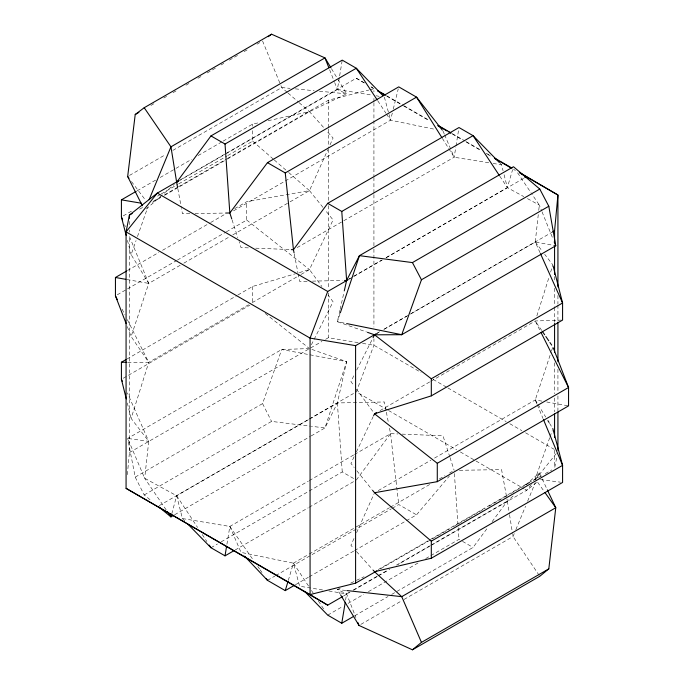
<?xml version="1.0" encoding="UTF-8"?>
<svg xmlns="http://www.w3.org/2000/svg" width="684" height="684" viewBox="0 0 684 684"><rect width="100%" height="100%" fill="white"/><g stroke="black" fill="none" stroke-linecap="round" stroke-linejoin="round"><path stroke-width="0.51" stroke-dasharray="3.42 2.56" d="M127.352 474.679L129.421 452.586L129.421 236.373M540.027 252.661L535.256 242.016L538.274 214.596M538.744 210.373L539.325 205.106L531.69 193.76M297.138 247.582L454.167 157.226L455.835 146.992M455.997 145.966L458.665 129.584M226.917 544.293L229.833 526.449L308.347 481.117M225.617 154.02L337.383 89.493L339.469 76.907M339.64 75.864L342.248 60.132M345.582 600.167L346.617 593.874L349.387 592.276M554.775 467.3L556.947 456.425M339.914 310.339L337.374 321.694L366.496 331.971M340.145 309.313L344.078 291.76M311.143 435.939L324.977 427.953L337.383 402.953L346.626 361.665L309.467 348.558L281.714 349.507L127.677 438.435L135.218 477.124L144.213 494.942L151.506 500.927M285.254 180.986L390.555 120.187L392.291 113.125M393.283 109.081L398.25 88.886M171.761 513.864L176.66 495.746L308.749 419.489M386.34 257.475L507.34 187.613L512.598 169.709M288.289 580.451L293.445 563.171L308.219 554.639M166.169 509.862L144.675 478.261L148.744 441.351L131.123 418.411L148.744 362.383L248.506 304.79M536.854 315.888L549.03 277.174M550.629 272.078L552.877 264.947L544.695 254.303M127.72 362.272L148.744 362.383L131.123 336.528L148.744 283.415L129.054 235.518M536.889 403.851L535.256 399.943L551.21 351.841M551.543 350.841L552.877 346.831M340.051 313.691L337.374 321.694L346.72 323.583M180.148 265.289L148.744 283.415L131.123 254.645L136.056 240.588M137.467 236.578L147.693 207.466M549.705 437.751L535.256 478.911L429.954 539.702M550.056 436.751L552.168 430.723M135.218 477.124L262.562 403.603L281.714 349.507L346.626 361.665L324.977 427.953L311.365 426.286M514.24 533.588L513.026 536.521L402.346 600.424M515.856 529.673L525.568 506.194M527.595 501.295L535.281 482.707M537.299 477.817L539.325 472.918L546.875 488.915M290.076 201.823L309.467 190.622L327.833 149.736M330.013 144.863L333.074 138.048L326.832 131.063M353.987 538.496L350.926 545.31L353.696 548.414M356.603 532.656L374.088 493.711M301.157 274.387L309.467 269.59L333.074 219.932L325.208 210.168M354.098 456.741L350.926 463.427L354.201 467.497M356.373 451.97L373.165 416.642M311.4 344.736L333.074 301.815L328.106 295.035M353.816 375.824L350.926 381.544L354.03 385.785M356.706 370.095L372.6 338.623M356.304 480.048L390.555 433.656L389.358 427.517M391.701 594.422L473.054 547.457L487.658 527.706M492.104 521.687L507.34 501.081L514.539 494.746M531.348 484.486L526.689 490.266L398.054 564.531M535.333 479.535L556.605 453.133M406.364 520.695L416.53 514.821L449.379 476.038M146.273 209.039L174.258 184.398M525.731 484.888L539.325 472.918L535.256 478.911L537.06 481.451M536.53 482.511L526.689 490.266L524.85 489.197M150.899 105.456L154.593 103.327M163.818 97.992L166.588 96.401M173.052 92.665L177.66 90.006M185.971 85.209L189.665 83.08M197.967 78.284L201.66 76.155M207.192 72.957L215.503 68.161M221.035 64.963L223.805 63.364M229.345 60.166L237.647 55.37M244.111 51.642L247.796 49.513M257.03 44.186L259.792 42.588M129.524 175.412L165.494 154.644M172.872 150.386L281.714 87.552L290.084 88.364M137.133 190.785L155.619 180.114M160.244 177.447L175.036 168.905M175.959 168.367L191.674 159.295M198.146 155.559L222.18 141.682M223.104 141.152L252.687 124.069L258.885 122.718M180.448 179.738L225.797 153.558M226.72 153.028L356.287 78.224L364.572 83.003M178.507 181.217L224.694 154.55M123.265 215.879L133.431 210.005M157.465 196.128L160.244 194.53M161.167 193.991L177.806 184.389M178.729 183.851L226.806 156.097M227.729 155.567L252.687 141.152L252.687 130.473M139.604 209.193L144.23 206.525M153.49 201.181L160.894 196.906M164.596 194.769L177.549 187.288M178.473 186.758L226.601 158.97M227.524 158.431L328.406 100.197L368.753 90.074M152.438 202.319L160.757 197.522M164.451 195.385L226.336 159.654M227.259 159.124L309.467 111.663L346.626 93.845L337.426 78.566M127.463 270.539L158.893 252.396M162.587 250.258L209.74 223.044M210.663 222.505L224.532 214.502M234.697 208.629L246.719 201.695L309.467 190.622L324.549 209.347M233.526 210.852L284.33 181.517M117.289 294.787L126.531 289.452M127.463 288.922L176.455 260.63M177.378 260.1L225.455 232.346M226.378 231.808L246.719 220.068L246.719 201.695M183.851 263.152L229.106 237.023M232.799 234.886L289.152 202.361M126.959 359.032L236.972 295.522M237.895 294.984L252.687 286.442L295.274 273.805M252.199 302.653L300.233 274.925M123.265 378.252L249.917 305.132M348.464 279.346L350.311 278.277M354.004 276.139L381.715 260.142M349.002 279.192L352.705 277.054M353.628 276.524L382.313 259.954M386.015 257.817L523.918 178.208M129.421 452.586L321.925 341.453M325.627 339.315L328.406 337.708L358.407 342.684M376.884 333.364L379.663 331.757M384.288 329.089L409.271 314.666M410.203 314.127L552.723 231.842M375.456 334.279L380.073 331.612M383.767 329.474L406.86 316.145M411.477 313.477L535.256 242.016L554.741 245.59M144.213 494.942L271.557 421.412L310.314 426.158M159.158 505.69L353.508 393.488M309.672 418.95L337.383 402.953L384.382 401.961L386.178 411.161M174.634 514.753L310.22 436.477M380.073 410.571L429.954 381.775M430.877 381.244L535.256 320.976L561.53 320.103M309.271 480.587L353.611 454.988M354.534 454.45L390.555 433.656L397.9 433.955M210.971 547.73L217.444 543.994M221.146 541.856L342.248 471.934L355.423 479.544M235.202 549.97L308.236 507.81M309.159 507.271L353.534 481.656M378.226 490.608L430.877 460.204M434.571 458.075L535.256 399.943L542.54 401.243M309.142 554.108L389.512 507.708M390.436 507.177L431.074 483.708M439.384 478.911L444.933 475.713M449.55 473.046L452.321 471.447M267.47 580.34L274.865 576.073M275.789 575.543L391.351 508.828M392.274 508.289L398.746 504.553L416.53 514.821M295.428 584.743L308.373 577.27M309.296 576.74L353.671 551.116M354.594 550.586L405.441 521.225M378.226 569.567L429.03 540.24M380.586 568.746L431.484 539.351M432.416 538.821L449.995 528.672M453.697 526.535L485.161 508.366M488.863 506.228L507.374 495.541M511.076 493.403L529.587 482.716M533.289 480.578L541.617 475.773M545.319 473.636L551.8 469.891M353.081 590.138L377.098 576.27M378.021 575.74L387.264 570.405M396.498 565.078L429.749 545.875M430.672 545.345L507.34 501.081L506.955 498.978M343.445 596.063L349.926 592.318M353.628 590.181L377.688 576.287M378.611 575.757L389.718 569.344M327.721 615.13L342.513 606.588M348.062 603.391L363.777 594.319M368.402 591.643L418.317 562.829M425.713 558.554L458.998 539.343L461.632 540.864M354.722 615.771L387.999 596.559M360.844 624.389L401.423 600.954M340.23 588.146L337.374 589.514L340.076 594.011M350.712 583.119L355.475 580.836M356.424 580.383L364.05 576.723M299.336 272.6L309.467 269.59L321.899 286.553M369.787 89.818L373.926 88.775L373.926 91.981M268.171 120.683L309.467 111.663L324.054 127.959M307.099 281.244L299.618 281.398L298.224 274.241M312.434 281.133L342.342 280.5M189.801 213.622L182.431 213.741L181.474 208.5M195.068 213.536L224.566 213.066M459.434 470.293L501.569 469.617L506.767 497.935M248.36 247.873L241.024 247.574L239.109 241.64M255.705 248.172L291.35 249.626M402.089 434.126L442.976 435.793L449.687 456.544M295.326 88.869L314.17 90.698M319.402 91.211L346.626 93.845L337.383 89.493L334.673 82.576M345.813 590.454L337.374 589.514L346.617 593.874L355.902 617.558M540.505 479.587L560.478 482.177M442.368 138.39L454.167 157.226L488.932 162.783M493.138 163.459L501.569 164.801L503.073 170.752M337.383 89.493L371.848 95.102M376.029 95.786L379.158 96.299M322.591 589.959L299.618 586.214L293.445 563.171L241.024 552.39L229.833 526.449L182.431 518.558L176.66 495.746L144.675 478.261L127.677 438.435L148.744 441.351L127.395 392.89M328.859 590.976L346.617 593.874M362.546 343.368L373.926 345.249L421.087 372.481M126.891 279.525L148.744 283.415M546.704 401.987L568.558 405.886M386.494 114.031L390.555 120.187L434.75 129.285M499.79 176.164L507.34 187.613L523.79 196.607M527.441 198.608L539.325 205.106L541.677 210.911M371.027 86.731L372.865 87.791M386.682 95.769L403.261 105.345M404.184 105.875L429.056 120.23M452.081 133.525L464.975 140.972M465.898 141.502L480.638 150.01M486.162 153.207L489.847 155.328M386.87 96.247L402.594 105.327M403.517 105.858L429.407 120.803M452.526 134.149L462.692 140.023M466.394 142.161L480.262 150.172M487.658 154.439L490.437 156.037M513.547 169.384L515.403 170.453M433.109 379.415L446.977 387.426M447.9 387.956L506.151 421.592M509.854 423.729L521.875 430.663M525.568 432.801L554.237 449.354M387.606 409.964L356.287 391.881L373.926 345.249L373.926 338.837M388.521 410.494L456.69 449.85M460.375 451.979L475.106 460.486M476.03 461.016L523.927 488.667M462.512 541.369L473.054 547.457M356.287 78.224L364.221 82.969M371.284 87.193L373.926 88.775M246.719 220.068L309.467 269.59M265.212 313.46L308.638 347.891M287.263 92.374L281.714 87.552L280.517 84.636M288.058 93.058L298.369 102.019M299.156 102.703L309.467 111.663M252.687 141.152L273.48 159.269M274.284 159.97L287.878 171.812M288.674 172.513L309.467 190.622M500.107 163.305L501.569 164.801M182.431 518.558L184.629 520.806M356.475 551.518L372.447 569.37M356.826 470.754L371.908 489.479M535.256 242.016L542.173 251.028M131.508 181.568L145.555 200.215M356.518 389.179L373.909 412.922M537.667 482.297L543.703 490.779M229.833 526.449L253.507 560.35M257.757 566.438L259.578 569.045M260.185 569.909L262.006 572.517M541.711 330.457L535.256 320.976L540.488 331.432M517.591 172.83L531.1 192.888M539.197 575.389L513.026 536.521L512.692 534.443M377.782 100.822L385.913 113.151M293.445 563.171L308.552 586.068M311.451 590.472L313.776 593.994M318.428 601.039L323.66 608.965M176.66 495.746L197.599 527.467M202.25 534.512L206.901 541.557M535.256 399.943L537.453 403.543M538.009 404.441L545.712 417.026M549.568 423.319L552.877 428.714M331.475 68.682L336.887 77.668M262.562 403.603L271.557 421.412M122.103 309.159L124.958 314.862M127.335 319.616L148.744 362.383M442.976 130.977L444.215 133.893M444.634 134.868L454.167 157.226M537.291 404.825L543.002 418.497M262.562 40.989L280.115 83.67M124.633 224.762L125.437 226.72M542.061 211.878L553.023 238.998M329.628 69.742L334.279 81.593M127.301 326.61L131.123 336.528M450.012 457.536L454.167 470.378M232.073 219.897L237.827 237.69M384.382 97.145L390.555 120.187M127.455 240.383L131.123 254.645M504.082 174.719L507.34 187.613M127.292 402.979L131.123 418.411M386.374 412.187L388.367 422.413M294.24 253.798L298.027 273.224M177.814 188.579L181.277 207.449M507.34 501.081L509.349 513.59M509.52 514.633L512.53 533.4M390.555 433.656L398.746 504.553M337.383 402.953L342.248 471.934M454.39 473.559L458.109 526.612M458.177 527.672L458.998 539.343M557.93 295.462L557.93 304.012M557.93 305.081L557.93 321.112M557.93 369.198L557.93 391.641M557.93 395.916L557.93 410.879M554.579 276.575L554.579 280.833M554.579 288.289L554.579 306.398M554.579 307.458L554.579 322.369M554.579 362.845L554.579 393.736M554.579 397.994L554.579 411.836M554.579 450.183L554.579 467.223M373.926 98.393L373.926 101.6M373.926 102.668L373.926 176.404M373.926 177.472L373.926 193.504M373.926 194.572L373.926 248.001M373.926 249.07L373.926 327.08M328.406 100.197L328.406 127.891M328.406 128.951L328.406 148.12M328.406 149.189L328.406 201.378M328.406 205.636L328.406 288.716M328.406 292.974L328.406 337.708M252.687 124.069L252.687 126.207M252.687 286.442L252.687 303.534M129.421 221.462L129.421 224.66M129.421 229.986L129.421 232.115"/><path stroke-width="1.03" d="M554.579 242.487L554.579 230.773L557.93 195.008L519.318 172.351M340.615 594.909L358.997 625.45L412.443 649.8L539.787 576.279L548.807 568.866L555.767 507.733L547.32 489.855M142.315 205.722L127.677 176.481L135.218 114.51L144.213 107.721L271.557 34.2L324.977 57.901L330.936 67.784M188.288 524.543L210.971 547.73L225.027 555.844L226.575 546.396M304.799 591.54L327.721 615.13L341.778 623.244L345.232 602.262M344.308 290.734L346.617 280.406L359.451 255.654L513.479 166.725L539.787 189.058L548.807 206.243L555.767 245.778L401.739 334.707L374.533 334.809L367.496 332.33M171.487 514.872L170.949 516.882L158.791 506.912M244.598 556.169L267.47 580.34L285.254 590.617L287.99 581.468M340.384 312.691L359.451 255.654L412.443 262.588L539.787 189.058M548.807 206.243L421.455 279.773L401.739 334.707L346.72 323.583M348.071 279.73L327.713 291.478L310.074 338.11L310.074 594.584L327.713 605.143L342.522 596.593M149.121 199.677L170.949 146.829L324.977 57.901L328.859 67.767M373.618 415.684L374.533 413.777L376.38 412.708M373.088 337.674L374.045 335.758M382.903 95.623L356.304 68.246L342.248 60.132L210.971 135.919L176.66 182.286L177.618 187.527M499.371 162.561L473.054 135.654L458.998 127.54L327.721 203.328L293.445 249.711L294.043 252.772M442.334 130.148L416.53 97.137L398.746 86.868L267.47 162.655L229.833 212.98L225.617 213.049M412.443 649.8L421.455 642.387L548.807 568.866M268.29 36.671L271.557 34.2M135.218 114.51L138.903 112.381M126.138 235.287L121.419 216.948L121.419 199.865L136.21 191.323M210.971 135.919L225.027 144.042L356.304 68.246L377.2 99.941M178.592 180.807L157.311 193.102L129.421 215.075L126.07 231.876L126.07 488.35L327.713 605.143M178.507 181.217L176.66 182.286L170.949 146.829L144.213 107.721M132.2 213.468L129.421 215.075L129.421 218.264M267.47 162.655L285.254 172.932L416.53 97.137L441.813 137.501M126.155 323.635L115.442 295.856L115.442 277.482L126.531 271.078M327.721 203.328L341.778 211.442L473.054 135.654L499.209 175.284M126.275 398.866L121.419 379.321L121.419 362.238L126.036 359.57M524.842 177.669L526.689 176.6M327.713 291.478L157.311 193.102L126.07 231.876L310.074 338.11L355.594 345.651L375.961 333.895M552.723 231.842L554.579 230.773M173.719 515.283L170.949 516.882L167.366 511.615M372.558 490.291L374.533 492.736L437.281 481.673L437.281 463.299L374.533 413.777L431.313 395.865L431.313 378.774L562.581 302.986L553.134 265.982M431.313 395.865L562.581 320.069L562.581 302.986L540.463 253.627M225.027 555.844L234.279 550.509M437.281 463.299L568.558 387.503L553.253 347.823M437.281 481.673L568.558 405.886L568.558 387.503L540.967 332.381M285.254 590.617L294.505 585.273M126.07 488.35L310.074 594.584L355.594 583.17L376.884 570.884M373.139 570.148L374.533 571.704L431.313 558.238L431.313 541.155L562.581 465.359L552.877 428.714M431.313 558.238L562.581 482.451L562.581 465.359L543.412 419.472M341.778 623.244L353.799 616.31M344.479 280.457L346.617 280.406L341.778 211.442M121.419 362.238L126.668 362.263M291.35 249.626L293.445 249.711L285.254 172.932M346.873 590.566L401.739 596.662L555.767 507.733L544.909 492.471M121.419 199.865L141.391 203.216M115.442 277.482L125.847 279.337M377.474 90.45L385.759 95.238M438.264 125.548L451.158 132.995M494.455 157.987L511.957 168.093M377.628 90.912L379.475 91.981M381.321 93.05L384.1 94.648M437.726 125.608L446.977 130.952M448.824 132.021L450.671 133.089M495.054 158.714L497.832 160.312M499.679 161.381L510.777 167.785M520.02 173.12L557.93 195.008L557.93 286.912M374.533 334.809L431.313 378.774M374.533 492.736L431.313 541.155M374.533 571.704L401.739 596.662L421.455 642.387M127.677 176.481L128.96 178.173M266.256 578.604L267.47 580.34M542.301 331.321L544.652 334.767M545.823 336.494L548.765 340.803M549.936 342.522L551.697 345.112M209.227 545.088L210.971 547.73M547.918 420.626L549.021 422.421M412.443 262.588L421.455 279.773M115.442 295.856L117.34 299.66M121.419 379.321L122.274 381.262M121.419 216.948L122.624 219.88M554.202 241.905L555.767 245.778M357.835 622.491L358.997 625.45M231.748 218.914L229.833 212.98L225.027 144.042M557.93 322.181L557.93 361.716M557.93 411.948L557.93 450.414M554.579 245.684L554.579 274.446M554.579 323.438L554.579 352.192M554.579 413.974L554.579 437.401M355.594 345.651L355.594 583.17"/></g></svg>
